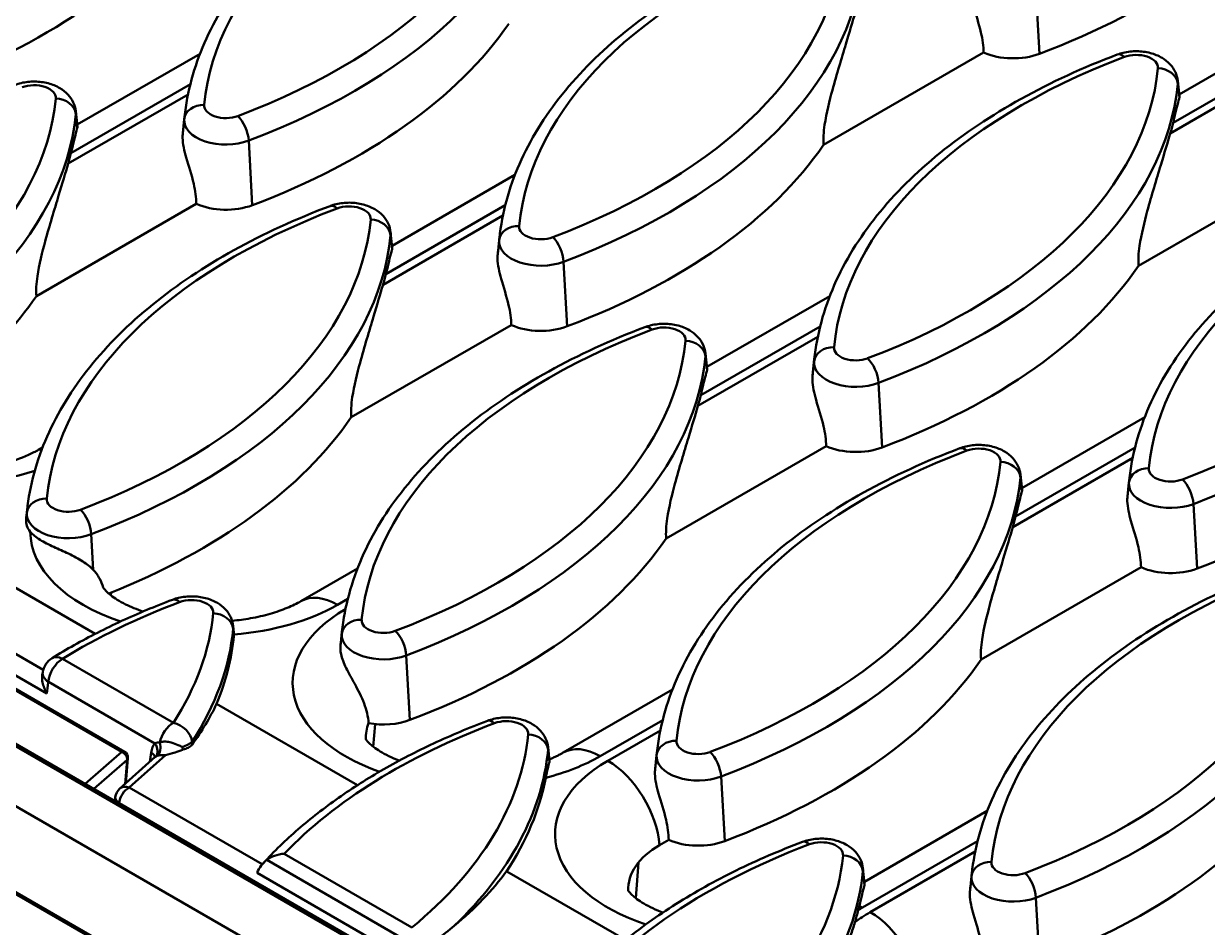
# Model space of a CAD drawing. Header units: millimetres. Extents: x 0 to 2774, y -40 to 1485.
# Drawn here: x 191.62 to 235.92, y 355.37 to 389.21 of the extents above; entities that cross this region are included whole.
import ezdxf

# ---------------------------------------------------------------- set-up
doc = ezdxf.new("R2010")
doc.units = ezdxf.units.MM
doc.header["$LTSCALE"] = 2.5
doc.layers.add('Sichtbar (ISO)', color=7, linetype='Continuous', lineweight=50)
doc.layers.add('Sichtbar schmal (ISO)', color=7, linetype='Continuous', lineweight=50)

msp = doc.modelspace()

# ---------------------------------------------------------------- linework, layer by layer
at = {"layer": 'Sichtbar (ISO)'}
for p, q in [((276.157, 313.26), (99.38, 415.322)), ((97.31, 414.187), (274.087, 312.124)), ((234.868, 386.563), (239.467, 389.219)), ((193.62, 385.429), (198.219, 388.084)), ((221.557, 384.675), (227.543, 388.131)), ((234.814, 387.067), (234.877, 386.481)), ((193.566, 385.933), (193.629, 385.347)), ((197.638, 385.717), (197.586, 385.231)), ((205.405, 380.893), (210.004, 383.548)), ((233.342, 380.139), (239.328, 383.595)), ((192.094, 379.005), (198.08, 382.461)), ((205.351, 381.397), (205.414, 380.811)), ((209.423, 381.181), (209.371, 380.695)), ((217.191, 376.357), (221.789, 379.012)), ((203.879, 374.469), (209.865, 377.925)), ((217.136, 376.861), (217.199, 376.275)), ((221.208, 376.645), (221.156, 376.159)), ((228.976, 371.821), (233.575, 374.476)), ((192.172, 373.253), (192.327, 373.342)), ((215.665, 369.933), (221.651, 373.389)), ((228.922, 372.325), (228.984, 371.739)), ((232.993, 372.109), (232.941, 371.623)), ((191.745, 370.975), (191.718, 370.718)), ((187.619, 370.212), (194.293, 366.358)), ((201.993, 367.583), (204.112, 368.806)), ((227.45, 365.397), (233.436, 368.853)), ((195.395, 361.945), (184.384, 368.303)), ((199.459, 366.655), (199.486, 366.397)), ((203.531, 366.439), (203.486, 366.02)), ((192.315, 364.813), (192.331, 364.923)), ((211.814, 361.913), (215.897, 364.27)), ((198.836, 363.736), (204.109, 360.691)), ((211.244, 362.119), (211.3, 361.596)), ((196.544, 361.749), (195.211, 360.555)), ((195.442, 360.762), (195.519, 361.708)), ((215.316, 361.903), (215.263, 361.416)), ((195.048, 360.248), (195.029, 360.099)), ((223.083, 357.079), (227.682, 359.734)), ((215.417, 358.449), (215.758, 358.646)), ((223.029, 357.583), (223.092, 356.996)), ((209.695, 357.466), (214.146, 354.897)), ((227.101, 357.367), (227.049, 356.88))]:
    msp.add_line(p, q, dxfattribs=at)
for centre, radius, start, end in [((193.073, 364.812), 0.75, 121.6295, 171.5298), ((195.27, 361.729), 0.25, 355.3031, 60), ((195.544, 360.183), 0.5, 131.8371, 172.4491)]:
    msp.add_arc(centre, radius, start, end, dxfattribs=at)
for centre, major_axis, ratio, start_param, end_param in [((215.886, 400.209), (25.106, 0), 0.57735, 5.2921, 5.906759), ((174.639, 399.075), (25.106, 0), 0.57735, 5.2921, 5.906759), ((186.424, 394.539), (25.106, 0), 0.57735, 5.2921, 5.906759), ((228.65, 388.955), (-1.806, 0), 0.57735, 0.911322, 2.150508), ((209.994, 387.508), (24.887, 0), 0.57735, 6.114898, 6.142932), ((198.209, 390.003), (25.106, 0), 0.57735, 5.2921, 5.906759), ((168.746, 386.374), (24.887, 0), 0.57735, 6.114898, 6.142932), ((199.187, 383.285), (-1.806, 0), 0.57735, 0.911322, 2.150508), ((209.994, 385.467), (25.106, 0), 0.57735, 5.2921, 5.906759), ((180.531, 381.838), (24.887, 0), 0.57735, 6.114898, 6.142932), ((168.746, 384.333), (25.106, 0), 0.57735, 5.426536, 5.906759), ((210.972, 378.749), (-1.806, 0), 0.57735, 0.911322, 2.150508), ((192.316, 377.302), (24.887, 0), 0.57735, 6.114898, 6.142932), ((221.779, 380.931), (25.106, 0), 0.57735, 5.2921, 5.906759), ((180.531, 379.797), (25.106, 0), 0.57735, 5.316867, 5.906759), ((222.757, 374.213), (-1.806, 0), 0.57735, 0.911322, 2.150508), ((193.294, 370.584), (-1.587, 0), 0.57735, 6.227073, 6.73289), ((216.558, 369.829), (-24.887, 0), 0.57735, 6.221282, 6.227073), ((204.101, 372.766), (24.887, 0), 0.57735, 6.114898, 6.142932), ((192.316, 375.261), (25.106, 0), 0.57735, 5.2921, 5.906759), ((234.542, 369.677), (-1.806, 0), 0.57735, 0.911322, 2.150508), ((174.639, 367.096), (24.887, 0), 0.57735, 6.047136, 6.227073), ((197.902, 366.342), (1.587, 0), 0.57735, 6.227073, 6.282575), ((204.101, 370.725), (25.106, 0), 0.57735, 5.2921, 5.906759), ((174.754, 367.949), (-24.79, 1.501), 0.532612, 2.80889, 2.93216), ((208.424, 362.486), (-4, 0), 0.57735, 6.053053, 6.318229), ((205.08, 364.007), (-1.806, 0), 0.57735, 1.261491, 2.150508), ((186.424, 362.56), (24.887, 0), 0.57735, 5.92081, 6.172435), ((215.886, 366.189), (25.106, 0), 0.57735, 5.2921, 5.906759), ((218.245, 356.816), (-4, 0), 0.57735, 5.497787, 6.318229), ((216.865, 359.47), (-1.806, 0), 0.57735, 0.911322, 2.150508), ((186.539, 363.243), (-24.808, 1.502), 0.532612, 2.626455, 2.805448), ((198.209, 358.024), (24.887, 0), 0.57735, 6.111006, 6.14317)]:
    msp.add_ellipse(centre, major_axis=major_axis, ratio=ratio, start_param=start_param, end_param=end_param, dxfattribs=at)
for points, knots in [([(208.977, 397.124), (207.696, 396.64), (206.489, 396.086), (204.266, 394.852), (203.25, 394.173), (201.441, 392.709), (200.648, 391.923), (199.319, 390.265), (198.782, 389.392), (197.992, 387.589), (197.739, 386.657), (197.638, 385.717)], [2.9359057, 2.9359057, 2.9359057, 2.9359057, 3.121742, 3.121742, 3.3075784, 3.3075784, 3.4934147, 3.4934147, 3.6792511, 3.6792511, 3.8650875, 3.8650875, 3.8650875, 3.8650875]), ([(220.762, 392.588), (219.481, 392.104), (218.274, 391.55), (216.052, 390.316), (215.035, 389.637), (213.226, 388.172), (212.433, 387.387), (211.104, 385.729), (210.567, 384.856), (209.777, 383.053), (209.524, 382.121), (209.423, 381.181)], [2.9359057, 2.9359057, 2.9359057, 2.9359057, 3.121742, 3.121742, 3.3075784, 3.3075784, 3.4934147, 3.4934147, 3.6792511, 3.6792511, 3.8650875, 3.8650875, 3.8650875, 3.8650875]), ([(227.543, 388.131), (227.54, 388.366), (227.504, 388.621), (227.369, 389.211), (227.255, 389.549), (227.132, 389.987), (227.098, 390.117), (227.048, 390.37), (227.033, 390.493), (227.028, 390.662), (227.03, 390.721), (227.036, 390.779)], [0.0433649, 0.0433649, 0.0433649, 0.0433649, 0.199966, 0.199966, 0.399932, 0.399932, 0.4756007, 0.4756007, 0.5512693, 0.5512693, 0.5929939, 0.5929939, 0.5929939, 0.5929939]), ([(222.745, 389.638), (222.646, 389.302), (222.525, 388.895), (222.229, 387.912), (222.048, 387.322), (221.781, 386.337), (221.659, 385.855), (221.577, 385.296), (221.561, 385.155), (221.547, 384.896), (221.549, 384.777), (221.557, 384.675)], [3.485316, 3.485316, 3.485316, 3.485316, 3.831228, 3.831228, 4.242869, 4.242869, 4.503948, 4.503948, 4.581698, 4.581698, 4.653464, 4.653464, 4.653464, 4.653464]), ([(234.814, 387.067), (234.802, 387.183), (234.769, 387.295), (234.672, 387.506), (234.604, 387.602), (234.436, 387.786), (234.331, 387.866), (234.083, 388.013), (233.935, 388.071), (233.619, 388.154), (233.448, 388.176), (233.109, 388.179), (232.939, 388.161), (232.697, 388.103), (232.621, 388.08), (232.547, 388.052)], [0.847302, 0.847302, 0.847302, 0.847302, 1.046181, 1.046181, 1.270532, 1.270532, 1.556044, 1.556044, 1.929065, 1.929065, 2.339587, 2.339587, 2.746954, 2.746954, 2.935906, 2.935906, 2.935906, 2.935906]), ([(232.547, 388.052), (231.266, 387.568), (230.06, 387.014), (227.837, 385.78), (226.82, 385.101), (225.011, 383.636), (224.219, 382.851), (222.889, 381.193), (222.352, 380.32), (221.562, 378.517), (221.309, 377.585), (221.208, 376.645)], [2.9359057, 2.9359057, 2.9359057, 2.9359057, 3.121742, 3.121742, 3.3075784, 3.3075784, 3.4934147, 3.4934147, 3.6792511, 3.6792511, 3.8650875, 3.8650875, 3.8650875, 3.8650875]), ([(193.566, 385.933), (193.554, 386.049), (193.521, 386.161), (193.424, 386.371), (193.356, 386.468), (193.188, 386.652), (193.084, 386.732), (192.835, 386.879), (192.687, 386.937), (192.371, 387.02), (192.2, 387.042), (191.861, 387.045), (191.692, 387.027), (191.449, 386.969), (191.374, 386.946), (191.299, 386.918)], [0.847302, 0.847302, 0.847302, 0.847302, 1.046181, 1.046181, 1.270532, 1.270532, 1.556044, 1.556044, 1.929065, 1.929065, 2.339587, 2.339587, 2.746954, 2.746954, 2.935906, 2.935906, 2.935906, 2.935906]), ([(234.871, 386.432), (234.868, 386.422), (234.865, 386.412), (234.813, 386.23), (234.75, 385.965), (234.666, 385.618), (234.652, 385.56), (234.637, 385.5)], [0.7095826, 0.7095826, 0.7095826, 0.7095826, 0.7301099, 0.7301099, 1.0546565, 1.0546565, 1.1167, 1.1167, 1.1167, 1.1167]), ([(193.623, 385.298), (193.62, 385.288), (193.617, 385.278), (193.565, 385.096), (193.502, 384.831), (193.418, 384.484), (193.404, 384.426), (193.389, 384.366)], [0.7095826, 0.7095826, 0.7095826, 0.7095826, 0.7301099, 0.7301099, 1.0546565, 1.0546565, 1.1167, 1.1167, 1.1167, 1.1167]), ([(198.08, 382.461), (198.078, 382.696), (198.042, 382.951), (197.906, 383.541), (197.792, 383.879), (197.669, 384.317), (197.635, 384.447), (197.586, 384.7), (197.57, 384.823), (197.566, 384.992), (197.567, 385.051), (197.573, 385.109)], [0.0433649, 0.0433649, 0.0433649, 0.0433649, 0.199966, 0.199966, 0.399932, 0.399932, 0.4756007, 0.4756007, 0.5512693, 0.5512693, 0.5929939, 0.5929939, 0.5929939, 0.5929939]), ([(197.573, 385.109), (197.576, 385.139), (197.579, 385.168), (197.583, 385.209), (197.585, 385.22), (197.586, 385.231)], [0.70958265, 0.70958265, 0.70958265, 0.70958265, 0.73010989, 0.73010989, 0.73801389, 0.73801389, 0.73801389, 0.73801389]), ([(234.53, 385.102), (234.431, 384.766), (234.31, 384.359), (234.015, 383.376), (233.833, 382.786), (233.566, 381.801), (233.444, 381.319), (233.362, 380.76), (233.346, 380.619), (233.333, 380.36), (233.334, 380.241), (233.342, 380.139)], [3.485316, 3.485316, 3.485316, 3.485316, 3.831228, 3.831228, 4.242869, 4.242869, 4.503948, 4.503948, 4.581698, 4.581698, 4.653464, 4.653464, 4.653464, 4.653464]), ([(193.282, 383.968), (193.183, 383.632), (193.062, 383.225), (192.767, 382.242), (192.585, 381.652), (192.318, 380.667), (192.196, 380.185), (192.114, 379.626), (192.099, 379.485), (192.085, 379.226), (192.086, 379.107), (192.094, 379.005)], [3.485316, 3.485316, 3.485316, 3.485316, 3.831228, 3.831228, 4.242869, 4.242869, 4.503948, 4.503948, 4.581698, 4.581698, 4.653464, 4.653464, 4.653464, 4.653464]), ([(244.332, 383.516), (243.051, 383.032), (241.845, 382.478), (239.622, 381.244), (238.605, 380.565), (236.796, 379.1), (236.004, 378.314), (234.674, 376.656), (234.137, 375.784), (233.347, 373.98), (233.094, 373.049), (232.993, 372.109)], [2.9359057, 2.9359057, 2.9359057, 2.9359057, 3.121742, 3.121742, 3.3075784, 3.3075784, 3.4934147, 3.4934147, 3.6792511, 3.6792511, 3.8650875, 3.8650875, 3.8650875, 3.8650875]), ([(203.084, 382.382), (201.803, 381.898), (200.597, 381.344), (198.374, 380.11), (197.357, 379.431), (195.548, 377.966), (194.756, 377.18), (193.426, 375.522), (192.889, 374.65), (192.099, 372.846), (191.846, 371.915), (191.745, 370.975)], [2.9359057, 2.9359057, 2.9359057, 2.9359057, 3.121742, 3.121742, 3.3075784, 3.3075784, 3.4934147, 3.4934147, 3.6792511, 3.6792511, 3.8650875, 3.8650875, 3.8650875, 3.8650875]), ([(205.351, 381.397), (205.339, 381.513), (205.306, 381.625), (205.209, 381.835), (205.141, 381.931), (204.973, 382.116), (204.869, 382.195), (204.62, 382.343), (204.472, 382.401), (204.156, 382.484), (203.986, 382.506), (203.646, 382.509), (203.477, 382.491), (203.235, 382.433), (203.159, 382.41), (203.084, 382.382)], [0.847302, 0.847302, 0.847302, 0.847302, 1.046181, 1.046181, 1.270532, 1.270532, 1.556044, 1.556044, 1.929065, 1.929065, 2.339587, 2.339587, 2.746954, 2.746954, 2.935906, 2.935906, 2.935906, 2.935906]), ([(205.408, 380.762), (205.405, 380.752), (205.402, 380.741), (205.35, 380.56), (205.287, 380.295), (205.203, 379.948), (205.189, 379.89), (205.174, 379.83)], [0.7095826, 0.7095826, 0.7095826, 0.7095826, 0.7301099, 0.7301099, 1.0546565, 1.0546565, 1.1167, 1.1167, 1.1167, 1.1167]), ([(209.865, 377.925), (209.863, 378.16), (209.827, 378.415), (209.691, 379.005), (209.578, 379.343), (209.454, 379.781), (209.42, 379.911), (209.371, 380.164), (209.355, 380.287), (209.351, 380.455), (209.352, 380.515), (209.358, 380.573)], [0.0433649, 0.0433649, 0.0433649, 0.0433649, 0.199966, 0.199966, 0.399932, 0.399932, 0.4756007, 0.4756007, 0.5512693, 0.5512693, 0.5929939, 0.5929939, 0.5929939, 0.5929939]), ([(209.358, 380.573), (209.361, 380.602), (209.364, 380.632), (209.369, 380.672), (209.37, 380.684), (209.371, 380.695)], [0.70958265, 0.70958265, 0.70958265, 0.70958265, 0.73010989, 0.73010989, 0.73801389, 0.73801389, 0.73801389, 0.73801389]), ([(205.067, 379.432), (204.968, 379.095), (204.847, 378.688), (204.552, 377.706), (204.371, 377.116), (204.103, 376.131), (203.982, 375.649), (203.9, 375.09), (203.884, 374.949), (203.87, 374.69), (203.871, 374.571), (203.879, 374.469)], [3.485316, 3.485316, 3.485316, 3.485316, 3.831228, 3.831228, 4.242869, 4.242869, 4.503948, 4.503948, 4.581698, 4.581698, 4.653464, 4.653464, 4.653464, 4.653464]), ([(217.136, 376.861), (217.124, 376.977), (217.091, 377.089), (216.994, 377.299), (216.926, 377.395), (216.758, 377.58), (216.654, 377.659), (216.405, 377.807), (216.258, 377.865), (215.941, 377.948), (215.771, 377.969), (215.431, 377.973), (215.262, 377.955), (215.02, 377.897), (214.944, 377.874), (214.869, 377.846)], [0.847302, 0.847302, 0.847302, 0.847302, 1.046181, 1.046181, 1.270532, 1.270532, 1.556044, 1.556044, 1.929065, 1.929065, 2.339587, 2.339587, 2.746954, 2.746954, 2.935906, 2.935906, 2.935906, 2.935906]), ([(214.869, 377.846), (213.588, 377.362), (212.382, 376.807), (210.159, 375.574), (209.142, 374.895), (207.333, 373.43), (206.541, 372.644), (205.211, 370.986), (204.674, 370.114), (203.884, 368.31), (203.631, 367.379), (203.531, 366.439)], [2.9359057, 2.9359057, 2.9359057, 2.9359057, 3.121742, 3.121742, 3.3075784, 3.3075784, 3.4934147, 3.4934147, 3.6792511, 3.6792511, 3.8650875, 3.8650875, 3.8650875, 3.8650875]), ([(217.193, 376.226), (217.19, 376.216), (217.187, 376.205), (217.135, 376.024), (217.073, 375.759), (216.988, 375.412), (216.974, 375.354), (216.959, 375.294)], [0.7095826, 0.7095826, 0.7095826, 0.7095826, 0.7301099, 0.7301099, 1.0546565, 1.0546565, 1.1167, 1.1167, 1.1167, 1.1167]), ([(221.143, 376.037), (221.146, 376.066), (221.149, 376.096), (221.154, 376.136), (221.155, 376.148), (221.156, 376.159)], [0.70958265, 0.70958265, 0.70958265, 0.70958265, 0.73010989, 0.73010989, 0.73801389, 0.73801389, 0.73801389, 0.73801389]), ([(221.651, 373.389), (221.648, 373.624), (221.612, 373.879), (221.476, 374.469), (221.363, 374.807), (221.239, 375.245), (221.205, 375.375), (221.156, 375.628), (221.14, 375.751), (221.136, 375.919), (221.138, 375.979), (221.143, 376.037)], [0.0433649, 0.0433649, 0.0433649, 0.0433649, 0.199966, 0.199966, 0.399932, 0.399932, 0.4756007, 0.4756007, 0.5512693, 0.5512693, 0.5929939, 0.5929939, 0.5929939, 0.5929939]), ([(216.852, 374.896), (216.753, 374.559), (216.632, 374.152), (216.337, 373.17), (216.156, 372.58), (215.888, 371.595), (215.767, 371.113), (215.685, 370.554), (215.669, 370.413), (215.655, 370.154), (215.656, 370.035), (215.665, 369.933)], [3.485316, 3.485316, 3.485316, 3.485316, 3.831228, 3.831228, 4.242869, 4.242869, 4.503948, 4.503948, 4.581698, 4.581698, 4.653464, 4.653464, 4.653464, 4.653464]), ([(184.768, 373.774), (184.768, 373.774), (184.81, 373.692), (185.052, 373.474), (185.205, 373.36), (185.616, 373.125), (185.875, 373.005), (186.493, 372.786), (186.856, 372.689), (187.653, 372.544), (188.09, 372.498), (188.983, 372.473), (189.439, 372.495), (190.305, 372.604), (190.715, 372.69), (191.433, 372.903), (191.744, 373.029), (192.059, 373.19), (192.117, 373.221), (192.172, 373.253)], [4.199063, 4.199063, 4.199063, 4.199063, 4.496327, 4.496327, 4.717841, 4.717841, 4.946765, 4.946765, 5.19141, 5.19141, 5.44899, 5.44899, 5.712383, 5.712383, 5.972998, 5.972998, 6.222333, 6.222333, 6.283185, 6.283185, 6.283185, 6.283185]), ([(226.654, 373.31), (225.373, 372.826), (224.167, 372.271), (221.944, 371.038), (220.927, 370.359), (219.118, 368.894), (218.326, 368.108), (216.997, 366.45), (216.46, 365.578), (215.669, 363.774), (215.417, 362.843), (215.316, 361.903)], [2.9359057, 2.9359057, 2.9359057, 2.9359057, 3.121742, 3.121742, 3.3075784, 3.3075784, 3.4934147, 3.4934147, 3.6792511, 3.6792511, 3.8650875, 3.8650875, 3.8650875, 3.8650875]), ([(228.922, 372.325), (228.909, 372.441), (228.876, 372.552), (228.779, 372.763), (228.711, 372.859), (228.543, 373.043), (228.439, 373.123), (228.19, 373.271), (228.043, 373.329), (227.726, 373.412), (227.556, 373.433), (227.216, 373.437), (227.047, 373.419), (226.805, 373.361), (226.729, 373.338), (226.654, 373.31)], [0.847302, 0.847302, 0.847302, 0.847302, 1.046181, 1.046181, 1.270532, 1.270532, 1.556044, 1.556044, 1.929065, 1.929065, 2.339587, 2.339587, 2.746954, 2.746954, 2.935906, 2.935906, 2.935906, 2.935906]), ([(228.978, 371.69), (228.975, 371.68), (228.972, 371.669), (228.921, 371.487), (228.858, 371.222), (228.773, 370.876), (228.759, 370.818), (228.744, 370.757)], [0.7095826, 0.7095826, 0.7095826, 0.7095826, 0.7301099, 0.7301099, 1.0546565, 1.0546565, 1.1167, 1.1167, 1.1167, 1.1167]), ([(233.436, 368.853), (233.433, 369.088), (233.397, 369.343), (233.262, 369.933), (233.148, 370.271), (233.024, 370.708), (232.991, 370.839), (232.941, 371.092), (232.926, 371.215), (232.921, 371.383), (232.923, 371.443), (232.928, 371.501)], [0.0433649, 0.0433649, 0.0433649, 0.0433649, 0.199966, 0.199966, 0.399932, 0.399932, 0.4756007, 0.4756007, 0.5512693, 0.5512693, 0.5929939, 0.5929939, 0.5929939, 0.5929939]), ([(232.928, 371.501), (232.931, 371.53), (232.934, 371.56), (232.939, 371.6), (232.94, 371.611), (232.941, 371.623)], [0.70958265, 0.70958265, 0.70958265, 0.70958265, 0.73010989, 0.73010989, 0.73801389, 0.73801389, 0.73801389, 0.73801389]), ([(228.637, 370.359), (228.538, 370.023), (228.417, 369.616), (228.122, 368.634), (227.941, 368.044), (227.673, 367.058), (227.552, 366.576), (227.47, 366.018), (227.454, 365.877), (227.44, 365.618), (227.441, 365.499), (227.45, 365.397)], [3.485316, 3.485316, 3.485316, 3.485316, 3.831228, 3.831228, 4.242869, 4.242869, 4.503948, 4.503948, 4.581698, 4.581698, 4.653464, 4.653464, 4.653464, 4.653464]), ([(194.223, 368.757), (194.113, 368.871), (193.982, 368.975), (193.67, 369.176), (193.489, 369.27), (193.112, 369.449), (192.926, 369.53), (192.558, 369.702), (192.384, 369.789), (192.08, 369.978), (191.955, 370.078), (191.865, 370.185)], [-0.6332919, -0.6332919, -0.6332919, -0.6332919, -0.5050891, -0.5050891, -0.3704754, -0.3704754, -0.2477126, -0.2477126, -0.1244713, -0.1244713, 0, 0, 0, 0]), ([(194.593, 368.095), (194.561, 368.214), (194.516, 368.325), (194.396, 368.551), (194.316, 368.661), (194.223, 368.757)], [-0.4833073, -0.4833073, -0.4833073, -0.4833073, -0.3904475, -0.3904475, -0.2810447, -0.2810447, -0.2810447, -0.2810447]), ([(238.439, 368.774), (237.158, 368.29), (235.952, 367.735), (233.729, 366.502), (232.713, 365.823), (230.903, 364.358), (230.111, 363.572), (228.782, 361.914), (228.245, 361.042), (227.454, 359.238), (227.202, 358.307), (227.101, 357.367)], [2.9359057, 2.9359057, 2.9359057, 2.9359057, 3.121742, 3.121742, 3.3075784, 3.3075784, 3.4934147, 3.4934147, 3.6792511, 3.6792511, 3.8650875, 3.8650875, 3.8650875, 3.8650875]), ([(194.589, 368.103), (194.589, 368.103), (194.595, 368.09), (194.651, 368.013), (194.736, 367.917), (195.018, 367.698), (195.204, 367.579), (195.625, 367.37), (195.845, 367.279), (196.088, 367.197)], [4.1990628, 4.1990628, 4.1990628, 4.1990628, 4.3250479, 4.3250479, 4.566852, 4.566852, 4.7885364, 4.7885364, 4.9701983, 4.9701983, 4.9701983, 4.9701983]), ([(199.459, 366.655), (199.446, 366.771), (199.414, 366.882), (199.316, 367.093), (199.249, 367.189), (199.081, 367.373), (198.976, 367.453), (198.727, 367.601), (198.58, 367.659), (198.263, 367.742), (198.093, 367.763), (197.753, 367.766), (197.584, 367.749), (197.342, 367.691), (197.266, 367.668), (197.191, 367.64)], [0.847302, 0.847302, 0.847302, 0.847302, 1.046181, 1.046181, 1.270532, 1.270532, 1.556044, 1.556044, 1.929065, 1.929065, 2.339587, 2.339587, 2.746954, 2.746954, 2.935906, 2.935906, 2.935906, 2.935906]), ([(197.191, 367.64), (196.863, 367.516), (196.54, 367.387), (195.904, 367.121), (195.591, 366.983), (194.977, 366.7), (194.676, 366.553), (194.084, 366.252), (193.795, 366.098), (193.228, 365.78), (192.95, 365.617), (192.68, 365.451)], [2.9359057, 2.9359057, 2.9359057, 2.9359057, 2.9835044, 2.9835044, 3.0311031, 3.0311031, 3.0787018, 3.0787018, 3.1263006, 3.1263006, 3.1738993, 3.1738993, 3.1738993, 3.1738993]), ([(199.419, 366.849), (199.652, 366.871), (199.882, 366.902), (200.362, 366.987), (200.61, 367.045), (201.073, 367.177), (201.288, 367.253), (201.675, 367.413), (201.847, 367.499), (201.993, 367.583)], [5.657149, 5.657149, 5.657149, 5.657149, 5.7961465, 5.7961465, 5.9584928, 5.9584928, 6.120839, 6.120839, 6.2831853, 6.2831853, 6.2831853, 6.2831853]), ([(204.53, 363.013), (204.511, 363.26), (204.451, 363.508), (204.263, 364.01), (204.139, 364.249), (203.895, 364.694), (203.781, 364.89), (203.599, 365.261), (203.53, 365.433), (203.472, 365.71), (203.465, 365.816), (203.475, 365.916)], [-0.8028568, -0.8028568, -0.8028568, -0.8028568, -0.6584977, -0.6584977, -0.5104137, -0.5104137, -0.376274, -0.376274, -0.2487387, -0.2487387, -0.1636319, -0.1636319, -0.1636319, -0.1636319]), ([(192.315, 364.813), (192.313, 364.803), (192.312, 364.793), (192.304, 364.706), (192.31, 364.621), (192.34, 364.468), (192.36, 364.401), (192.411, 364.266), (192.443, 364.199), (192.48, 364.133), (192.48, 364.132), (192.481, 364.131)], [-0.1520548, -0.1520548, -0.1520548, -0.1520548, -0.1446303, -0.1446303, -0.0885163, -0.0885163, -0.0448317, -0.0448317, 0, 0, 0.0006727, 0.0006727, 0.0006727, 0.0006727]), ([(208.977, 363.104), (208.282, 362.841), (207.609, 362.558), (206.313, 361.952), (205.691, 361.63), (204.502, 360.95), (203.937, 360.591), (202.867, 359.841), (202.364, 359.449), (201.424, 358.635), (200.988, 358.213), (200.588, 357.777)], [2.9359057, 2.9359057, 2.9359057, 2.9359057, 3.0367217, 3.0367217, 3.1375378, 3.1375378, 3.2383538, 3.2383538, 3.3391699, 3.3391699, 3.4399859, 3.4399859, 3.4399859, 3.4399859]), ([(211.244, 362.119), (211.231, 362.235), (211.199, 362.346), (211.101, 362.557), (211.034, 362.653), (210.866, 362.837), (210.761, 362.917), (210.513, 363.065), (210.365, 363.122), (210.048, 363.206), (209.878, 363.227), (209.538, 363.23), (209.369, 363.212), (209.127, 363.155), (209.051, 363.132), (208.977, 363.104)], [0.847302, 0.847302, 0.847302, 0.847302, 1.046181, 1.046181, 1.270532, 1.270532, 1.556044, 1.556044, 1.929065, 1.929065, 2.339587, 2.339587, 2.746954, 2.746954, 2.935906, 2.935906, 2.935906, 2.935906]), ([(204.41, 362.433), (204.41, 362.433), (204.41, 362.433), (204.417, 362.42), (204.453, 362.359), (204.635, 362.182), (204.773, 362.071), (205.153, 361.839), (205.394, 361.719), (205.676, 361.611)], [4.1990628, 4.1990628, 4.1990628, 4.1990628, 4.226799, 4.226799, 4.4620125, 4.4620125, 4.6847309, 4.6847309, 4.9102173, 4.9102173, 4.9102173, 4.9102173]), ([(197.585, 362.026), (197.576, 362.023), (197.568, 362.02), (197.477, 361.987), (197.375, 361.952), (197.159, 361.88), (197.04, 361.844), (196.925, 361.816), (196.923, 361.815), (196.922, 361.815)], [0.0276111, 0.0276111, 0.0276111, 0.0276111, 0.0340965, 0.0340965, 0.0983497, 0.0983497, 0.1925883, 0.1925883, 0.1935931, 0.1935931, 0.1935931, 0.1935931]), ([(197.548, 362.129), (197.548, 362.129), (197.548, 362.128), (197.561, 362.093), (197.573, 362.059), (197.585, 362.026)], [-0.00057005, -0.00057005, -0.00057005, -0.00057005, 0, 0, 0.02527959, 0.02527959, 0.02527959, 0.02527959]), ([(197.585, 362.026), (197.654, 362.043), (197.716, 362.066), (197.837, 362.129), (197.889, 362.171), (197.923, 362.218)], [-0.1055366, -0.1055366, -0.1055366, -0.1055366, -0.0583954, -0.0583954, 0, 0, 0, 0]), ([(196.549, 361.753), (196.548, 361.753), (196.548, 361.753), (196.547, 361.752), (196.547, 361.752), (196.547, 361.751), (196.546, 361.751), (196.546, 361.75), (196.545, 361.75), (196.545, 361.75), (196.545, 361.749), (196.544, 361.749)], [0.32553392, 0.32553392, 0.32553392, 0.32553392, 0.32819162, 0.32819162, 0.33084932, 0.33084932, 0.33350702, 0.33350702, 0.33616472, 0.33616472, 0.33882242, 0.33882242, 0.33882242, 0.33882242]), ([(196.549, 361.753), (196.551, 361.756), (196.552, 361.757), (196.552, 361.757), (196.552, 361.757), (196.552, 361.757)], [-0.5233686, -0.5233686, -0.5233686, -0.5233686, -0.4228944, -0.4228944, -0.4156216, -0.4156216, -0.4156216, -0.4156216]), ([(211.293, 361.659), (211.311, 361.666), (211.328, 361.674), (211.39, 361.7), (211.432, 361.719), (211.516, 361.757), (211.556, 361.776), (211.634, 361.815), (211.672, 361.835), (211.745, 361.874), (211.78, 361.893), (211.814, 361.913)], [6.1182184, 6.1182184, 6.1182184, 6.1182184, 6.1329599, 6.1329599, 6.1705163, 6.1705163, 6.2080726, 6.2080726, 6.245629, 6.245629, 6.2831853, 6.2831853, 6.2831853, 6.2831853]), ([(215.758, 358.646), (215.755, 358.881), (215.719, 359.137), (215.584, 359.726), (215.47, 360.065), (215.347, 360.502), (215.313, 360.633), (215.263, 360.886), (215.248, 361.009), (215.243, 361.177), (215.245, 361.236), (215.251, 361.294)], [0.0433649, 0.0433649, 0.0433649, 0.0433649, 0.199966, 0.199966, 0.399932, 0.399932, 0.4756007, 0.4756007, 0.5512693, 0.5512693, 0.5929939, 0.5929939, 0.5929939, 0.5929939]), ([(215.251, 361.294), (215.254, 361.324), (215.257, 361.354), (215.261, 361.394), (215.262, 361.405), (215.263, 361.416)], [0.70958265, 0.70958265, 0.70958265, 0.70958265, 0.73010989, 0.73010989, 0.73801389, 0.73801389, 0.73801389, 0.73801389]), ([(220.762, 358.568), (219.898, 358.241), (219.068, 357.883), (217.488, 357.107), (216.739, 356.689), (215.332, 355.8), (214.674, 355.329), (213.461, 354.338), (212.906, 353.818), (211.907, 352.736), (211.464, 352.174), (211.081, 351.595)], [2.9359057, 2.9359057, 2.9359057, 2.9359057, 3.0612327, 3.0612327, 3.1865597, 3.1865597, 3.3118867, 3.3118867, 3.4372137, 3.4372137, 3.5625408, 3.5625408, 3.5625408, 3.5625408]), ([(223.029, 357.583), (223.017, 357.699), (222.984, 357.81), (222.886, 358.021), (222.819, 358.117), (222.651, 358.301), (222.546, 358.381), (222.298, 358.529), (222.15, 358.586), (221.833, 358.67), (221.663, 358.691), (221.324, 358.694), (221.154, 358.676), (220.912, 358.619), (220.836, 358.596), (220.762, 358.568)], [0.847302, 0.847302, 0.847302, 0.847302, 1.046181, 1.046181, 1.270532, 1.270532, 1.556044, 1.556044, 1.929065, 1.929065, 2.339587, 2.339587, 2.746954, 2.746954, 2.935906, 2.935906, 2.935906, 2.935906]), ([(200.716, 357.894), (200.802, 357.958), (200.901, 358.009), (201.121, 358.091), (201.245, 358.117), (201.369, 358.127), (201.37, 358.127), (201.371, 358.128)], [-0.1417215, -0.1417215, -0.1417215, -0.1417215, -0.0746387, -0.0746387, 0, 0, 0.0006036, 0.0006036, 0.0006036, 0.0006036]), ([(200.351, 357.407), (200.394, 357.505), (200.45, 357.601), (200.565, 357.756), (200.64, 357.837), (200.716, 357.894)], [0.0284102, 0.0284102, 0.0284102, 0.0284102, 0.087676, 0.087676, 0.1444904, 0.1444904, 0.1444904, 0.1444904]), ([(214.23, 356.763), (214.23, 356.763), (214.231, 356.763), (214.236, 356.753), (214.268, 356.698), (214.437, 356.528), (214.571, 356.418), (214.942, 356.186), (215.18, 356.065), (215.486, 355.945), (215.514, 355.934), (215.542, 355.924)], [4.1990628, 4.1990628, 4.1990628, 4.1990628, 4.2209786, 4.2209786, 4.4503718, 4.4503718, 4.6737424, 4.6737424, 4.89996, 4.89996, 4.9222614, 4.9222614, 4.9222614, 4.9222614]), ([(223.086, 356.947), (223.083, 356.937), (223.08, 356.927), (223.028, 356.745), (222.965, 356.48), (222.893, 356.184), (222.891, 356.178), (222.89, 356.172)], [0.7095826, 0.7095826, 0.7095826, 0.7095826, 0.7301099, 0.7301099, 1.0546565, 1.0546565, 1.0612659, 1.0612659, 1.0612659, 1.0612659]), ([(227.543, 354.11), (227.54, 354.345), (227.504, 354.601), (227.369, 355.19), (227.255, 355.529), (227.132, 355.966), (227.098, 356.096), (227.048, 356.35), (227.033, 356.473), (227.028, 356.641), (227.03, 356.7), (227.036, 356.758)], [0.0433649, 0.0433649, 0.0433649, 0.0433649, 0.199966, 0.199966, 0.399932, 0.399932, 0.4756007, 0.4756007, 0.5512693, 0.5512693, 0.5929939, 0.5929939, 0.5929939, 0.5929939]), ([(227.036, 356.758), (227.039, 356.788), (227.042, 356.817), (227.046, 356.858), (227.047, 356.869), (227.049, 356.88)], [0.70958265, 0.70958265, 0.70958265, 0.70958265, 0.73010989, 0.73010989, 0.73801389, 0.73801389, 0.73801389, 0.73801389]), ([(222.728, 355.562), (222.679, 355.4), (222.626, 355.229), (222.516, 354.903), (222.459, 354.744), (222.32, 354.391), (222.238, 354.204), (222.05, 353.828), (221.951, 353.653), (221.694, 353.238), (221.536, 353.009), (221.368, 352.763)], [-0.991078, -0.991078, -0.991078, -0.991078, -0.8220237, -0.8220237, -0.6684605, -0.6684605, -0.4742175, -0.4742175, -0.2754667, -0.2754667, 0, 0, 0, 0])]:
    msp.add_open_spline(points, degree=3, knots=knots, dxfattribs=at)
for points in [[(234.877, 386.481), (234.878, 386.468), (234.877, 386.451), (234.871, 386.432)], [(193.629, 385.347), (193.631, 385.334), (193.629, 385.317), (193.623, 385.298)], [(205.414, 380.811), (205.416, 380.797), (205.414, 380.781), (205.408, 380.762)], [(217.199, 376.275), (217.201, 376.261), (217.199, 376.245), (217.193, 376.226)], [(228.984, 371.739), (228.986, 371.725), (228.984, 371.709), (228.978, 371.69)], [(199.486, 366.397), (199.488, 366.379), (199.489, 366.36), (199.489, 366.341)], [(203.475, 365.916), (203.478, 365.951), (203.482, 365.985), (203.486, 366.02)], [(211.294, 361.551), (211.255, 361.432), (211.21, 361.238), (211.159, 360.972)], [(211.3, 361.596), (211.301, 361.584), (211.299, 361.568), (211.294, 361.551)], [(223.092, 356.996), (223.093, 356.983), (223.092, 356.967), (223.086, 356.947)], [(222.89, 356.172), (222.878, 356.122), (222.865, 356.071), (222.853, 356.019)], [(206.319, 354.399), (206.839, 354.729), (207.316, 355.078), (207.734, 355.426)]]:
    msp.add_open_spline(points, degree=3, dxfattribs=at)
at = {"layer": 'Sichtbar schmal (ISO)'}
for p, q in [((99.255, 415.309), (276.032, 313.247)), ((96.603, 411.296), (273.38, 309.234)), ((273.389, 309.303), (96.612, 411.365)), ((229.504, 390.5), (229.639, 388.083)), ((234.637, 385.5), (239.105, 388.079)), ((239.017, 387.692), (234.53, 385.102)), ((193.389, 384.366), (197.857, 386.945)), ((234.815, 386.961), (234.871, 386.432)), ((197.769, 386.558), (193.282, 383.968)), ((193.567, 385.827), (193.623, 385.298)), ((197.63, 385.634), (197.573, 385.109)), ((200.041, 384.83), (200.176, 382.412)), ((205.174, 379.83), (209.642, 382.409)), ((209.554, 382.022), (205.067, 379.432)), ((205.352, 381.291), (205.408, 380.762)), ((209.415, 381.098), (209.358, 380.573)), ((211.827, 380.294), (211.961, 377.876)), ((216.959, 375.294), (221.427, 377.873)), ((221.339, 377.486), (216.852, 374.896)), ((217.137, 376.755), (217.193, 376.226)), ((221.2, 376.562), (221.143, 376.037)), ((223.612, 375.758), (223.747, 373.34)), ((228.744, 370.757), (233.212, 373.337)), ((233.124, 372.95), (228.637, 370.359)), ((228.922, 372.219), (228.978, 371.69)), ((232.985, 372.026), (232.928, 371.501)), ((191.737, 370.892), (191.709, 370.635)), ((235.397, 371.222), (235.532, 368.804)), ((194.149, 370.088), (194.223, 368.757)), ((184.274, 368.299), (195.286, 361.941)), ((192.351, 365.015), (186.67, 368.294)), ((185.843, 367.963), (192.481, 364.131)), ((194.883, 367.802), (194.891, 367.907)), ((203.368, 367.447), (203.749, 367.667)), ((203.662, 367.28), (203.659, 367.279)), ((199.459, 366.549), (199.487, 366.29)), ((203.522, 366.356), (203.475, 365.916)), ((205.934, 365.552), (206.069, 363.134)), ((197.22, 363.03), (193.073, 365.425)), ((196.532, 362.259), (192.545, 364.56)), ((204.704, 362.132), (204.768, 362.979)), ((213.189, 361.777), (215.535, 363.131)), ((215.447, 362.744), (213.48, 361.609)), ((195.286, 361.941), (193.918, 360.74)), ((196.39, 361.923), (196.343, 361.569)), ((211.244, 362.012), (211.294, 361.551)), ((194.246, 360.551), (195.486, 361.639)), ((195.486, 361.639), (195.412, 360.735)), ((195.571, 360.605), (196.922, 361.815)), ((215.307, 361.82), (215.251, 361.294)), ((200.548, 357.731), (195.571, 360.605)), ((217.719, 361.016), (217.854, 358.598)), ((195.191, 360.005), (195.192, 360.015)), ((195.192, 360.015), (249.493, 328.664)), ((223.01, 356.107), (227.32, 358.595)), ((201.371, 358.128), (206.149, 355.369)), ((227.232, 358.208), (223.301, 355.938)), ((200.716, 357.894), (206.214, 354.719)), ((214.525, 356.462), (214.626, 357.799)), ((200.351, 357.407), (206.106, 354.085)), ((223.03, 357.476), (223.086, 356.947)), ((227.092, 357.284), (227.036, 356.758)), ((229.504, 356.48), (229.639, 354.062))]:
    msp.add_line(p, q, dxfattribs=at)
for centre, major_axis, ratio, start_param, end_param in [((222.45, 385.388), (-24.113, 0), 0.57735, 5.2921, 6.227073), ((186.424, 397.397), (24.113, 0), 0.57735, 5.2921, 6.227073), ((186.424, 396.838), (24.86, 0), 0.57735, 5.2921, 6.227073), ((234.235, 380.852), (-24.113, 0), 0.57735, 5.2921, 6.227073), ((198.209, 392.861), (24.113, 0), 0.57735, 5.2921, 6.227073), ((198.209, 392.302), (24.86, 0), 0.57735, 5.2921, 6.227073), ((232.812, 387.351), (-0.265, 0.702), 0.447262, 5.581488, 6.283185), ((233.257, 387.57), (0.813, 0), 0.57735, 6.227073, 8.433693), ((246.021, 376.316), (-24.113, 0), 0.57735, 5.2921, 6.227073), ((209.994, 388.325), (24.113, 0), 0.57735, 5.2921, 6.227073), ((234.069, 386.932), (0.746, -0.073), 0.815212, 0.166414, 1.649944), ((192.009, 386.436), (0.813, 0), 0.57735, 6.227073, 8.433693), ((209.994, 387.766), (24.86, 0), 0.57735, 5.2921, 6.227073), ((233.257, 387.011), (1.56, 0), 0.57735, 6.227073, 6.345089), ((168.746, 387.191), (24.113, 0), 0.57735, 5.2921, 6.227073), ((192.821, 385.798), (0.746, -0.073), 0.815212, 0.166414, 1.649944), ((192.009, 385.877), (1.56, 0), 0.57735, 6.227073, 6.345089), ((198.375, 385.557), (-0.746, 0.073), 0.815212, 4.791537, 6.275066), ((199.187, 386.143), (-0.813, 0), 0.57735, 6.227073, 8.433693), ((168.746, 386.632), (24.86, 0), 0.57735, 5.2921, 6.227073), ((199.187, 385.584), (-1.56, 0), 0.57735, 6.227073, 8.433693), ((222.45, 384.829), (-24.86, 0), 0.57735, 6.221282, 6.227073), ((199.632, 385.138), (-0.265, 0.702), 0.447262, 4.097958, 5.581488), ((257.806, 371.78), (-24.113, 0), 0.57735, 5.2921, 6.227073), ((221.779, 383.789), (24.113, 0), 0.57735, 5.2921, 6.227073), ((203.349, 381.681), (-0.265, 0.702), 0.447262, 5.581488, 6.283185), ((203.794, 381.9), (0.813, 0), 0.57735, 6.227073, 8.433693), ((221.779, 383.23), (24.86, 0), 0.57735, 5.2921, 6.227073), ((216.558, 370.646), (-24.113, 0), 0.57735, 5.2921, 6.227073), ((180.531, 382.655), (24.113, 0), 0.57735, 5.2921, 6.227073), ((204.606, 381.262), (0.746, -0.073), 0.815212, 0.166414, 1.649944), ((210.161, 381.021), (-0.746, 0.073), 0.815212, 4.791537, 6.275066), ((210.972, 381.607), (-0.813, 0), 0.57735, 6.227073, 8.433693), ((180.531, 382.096), (24.86, 0), 0.57735, 5.2921, 6.227073), ((203.794, 381.341), (1.56, 0), 0.57735, 6.227073, 6.345089), ((210.972, 381.048), (-1.56, 0), 0.57735, 6.227073, 8.433693), ((234.235, 380.293), (-24.86, 0), 0.57735, 6.221282, 6.227073), ((211.417, 380.602), (0.265, -0.702), 0.447262, 0.956366, 2.439895), ((215.134, 377.144), (-0.265, 0.702), 0.447262, 5.581488, 6.283185), ((228.343, 366.11), (-24.113, 0), 0.57735, 5.2921, 6.227073), ((215.58, 377.364), (0.813, 0), 0.57735, 6.227073, 8.433693), ((192.316, 378.119), (24.113, 0), 0.57735, 5.2921, 6.227073), ((216.391, 376.726), (0.746, -0.073), 0.815212, 0.166414, 1.649944), ((221.946, 376.484), (-0.746, 0.073), 0.815212, 4.791537, 6.275066), ((222.757, 377.07), (-0.813, 0), 0.57735, 6.227073, 8.433693), ((192.316, 377.56), (24.86, 0), 0.57735, 5.2921, 6.227073), ((215.58, 376.805), (1.56, 0), 0.57735, 6.227073, 6.345089), ((222.757, 376.511), (-1.56, 0), 0.57735, 6.227073, 8.433693), ((246.021, 375.757), (-24.86, 0), 0.57735, 6.221282, 6.227073), ((223.202, 376.066), (0.265, -0.702), 0.447262, 0.956366, 2.439895), ((193.547, 370.872), (-1.375, 2.382), 0.57735, 6.181797, 6.283185), ((240.128, 361.574), (-24.113, 0), 0.57735, 5.2921, 6.227073), ((226.919, 372.608), (-0.265, 0.702), 0.447262, 5.581488, 6.283185), ((227.365, 372.828), (0.813, 0), 0.57735, 6.227073, 8.433693), ((204.101, 373.583), (24.113, 0), 0.57735, 5.2921, 6.227073), ((228.176, 372.19), (0.746, -0.073), 0.815212, 0.166414, 1.649944), ((233.731, 371.948), (-0.746, 0.073), 0.815212, 4.791537, 6.275066), ((234.542, 372.534), (-0.813, 0), 0.57735, 6.227073, 8.433693), ((188.782, 375.868), (6.739, 0), 0.57735, 4.436982, 5.215667), ((204.101, 373.024), (24.86, 0), 0.57735, 5.2921, 6.227073), ((227.365, 372.269), (1.56, 0), 0.57735, 6.227073, 6.345089), ((234.987, 371.529), (0.265, -0.702), 0.447262, 0.956366, 2.439895), ((234.542, 371.975), (-1.56, 0), 0.57735, 6.227073, 8.433693), ((257.806, 371.221), (-24.86, 0), 0.57735, 6.221282, 6.227073), ((192.483, 370.814), (-0.746, 0.073), 0.815212, 4.791537, 6.275066), ((193.294, 371.4), (-0.813, 0), 0.57735, 6.227073, 8.433693), ((193.294, 370.841), (-1.56, 0), 0.57735, 6.227073, 8.433693), ((216.558, 370.087), (-24.86, 0), 0.57735, 6.221282, 6.227073), ((193.74, 370.395), (-0.265, 0.702), 0.447262, 4.097958, 5.581488), ((198.603, 370.198), (-6.739, 0), 0.57735, 0.003168, 1.049406), ((251.913, 357.038), (-24.113, 0), 0.57735, 5.2921, 6.227073), ((215.886, 369.047), (24.113, 0), 0.57735, 5.2921, 6.227073), ((203.368, 365.201), (-1.375, 2.382), 0.57735, 5.497787, 6.283185), ((215.886, 368.488), (24.86, 0), 0.57735, 5.2921, 6.227073), ((210.665, 355.904), (24.113, 0), 0.57735, 2.150508, 2.388501), ((197.457, 366.938), (-0.265, 0.702), 0.447262, 5.581488, 6.283185), ((197.902, 367.158), (0.813, 0), 0.57735, 6.227073, 8.433693), ((198.603, 370.198), (6.739, 0), 0.57735, 4.844253, 5.497787), ((208.424, 364.528), (-6.739, 0), 0.57735, 5.497787, 7.310235), ((203.659, 365.033), (-1.375, 2.382), 0.57735, 5.496863, 5.497787), ((174.639, 367.913), (24.113, 0), 0.57735, 5.924874, 6.227073), ((198.713, 366.519), (0.746, -0.073), 0.815212, 0.166414, 1.649944), ((204.268, 366.278), (-0.746, 0.073), 0.815212, 4.791537, 6.275066), ((205.08, 366.864), (-0.813, 0), 0.57735, 6.227073, 8.433693), ((174.639, 367.354), (24.86, 0), 0.57735, 5.924874, 6.227073), ((197.902, 366.599), (1.56, 0), 0.57735, 6.227073, 6.345089), ((205.08, 366.305), (-1.56, 0), 0.57735, 6.227073, 8.433693), ((228.343, 365.551), (-24.86, 0), 0.57735, 6.221282, 6.227073), ((205.525, 365.859), (-0.265, 0.702), 0.447262, 4.097958, 5.581488), ((193.073, 364.812), (-0.393, 0.639), 0.595698, 5.481103, 6.283185), ((193.073, 364.812), (0.375, 0.65), 0.57735, 0.785398, 2.268928), ((193.073, 364.812), (-0.742, 0.11), 0.571522, 0, 0.866745), ((197.22, 362.418), (-0.375, -0.65), 0.57735, 3.926991, 5.210891), ((197.22, 362.418), (-0.629, 0.408), 0.764641, 3.689266, 5.172796), ((222.45, 351.368), (24.113, 0), 0.57735, 2.150508, 2.634565), ((209.242, 362.402), (-0.265, 0.702), 0.447262, 5.581488, 6.283185), ((209.687, 362.622), (0.813, 0), 0.57735, 6.227073, 8.433693), ((186.424, 363.376), (24.113, 0), 0.57735, 5.670376, 6.227073), ((210.498, 361.983), (0.746, -0.073), 0.815212, 0.166414, 1.649944), ((216.053, 361.742), (-0.746, 0.073), 0.815212, 4.791537, 6.275066), ((195.27, 361.729), (0.125, 0.217), 0.57735, 0, 0.698132), ((195.27, 361.729), (-0.165, 0.188), 0.756108, 3.717439, 5.352632), ((197.117, 361.443), (0.472, -0.903), 0.624653, 3.36486, 3.867232), ((196.037, 361.755), (0.496, -0.066), 0.56219, 0.171674, 0.85765), ((196.18, 362.091), (0.369, -0.337), 0.756222, 0, 1.272776), ((196.372, 362.217), (0.172, -0.469), 0.694391, 0.248058, 1.487926), ((197.22, 362.418), (0.749, 0.028), 0.442608, 5.148721, 5.899629), ((186.424, 362.817), (24.86, 0), 0.57735, 5.742197, 6.227073), ((209.687, 362.063), (1.56, 0), 0.57735, 6.227073, 6.345089), ((213.189, 359.531), (-1.375, 2.382), 0.57735, 5.497787, 6.283185), ((216.865, 362.328), (-0.813, 0), 0.57735, 6.227073, 8.433693), ((217.31, 361.323), (-0.265, 0.702), 0.447262, 4.097958, 5.581488), ((195.27, 361.729), (0.249, -0.02), 0.627077, 5.808, 6.283185), ((208.424, 364.528), (6.739, 0), 0.57735, 5.13022, 5.497787), ((218.245, 358.858), (-6.739, 0), 0.57735, 5.497787, 7.33537), ((213.48, 359.363), (-1.375, 2.382), 0.57735, 4.018026, 5.497787), ((216.865, 361.769), (-1.56, 0), 0.57735, 6.227073, 8.433693), ((240.128, 361.015), (-24.86, 0), 0.57735, 6.221282, 6.227073), ((195.544, 360.183), (0.25, 0.433), 0.57735, 0.710471, 2.268928), ((195.544, 360.183), (-0.334, 0.373), 0.749509, 5.348512, 6.283185), ((195.544, 360.183), (-0.496, 0.066), 0.56219, 0, 0.85765), ((234.235, 346.831), (-24.113, 0), 0.57735, 5.2921, 5.898406), ((221.027, 357.866), (-0.265, 0.702), 0.447262, 5.581488, 6.283185), ((221.472, 358.086), (0.813, 0), 0.57735, 6.227073, 8.433693), ((198.209, 358.84), (24.113, 0), 0.57735, 5.554351, 6.227073), ((222.284, 357.447), (0.746, -0.073), 0.815212, 0.166414, 1.649944), ((221.472, 357.527), (1.56, 0), 0.57735, 6.227073, 6.345089), ((227.838, 357.206), (-0.746, 0.073), 0.815212, 4.791537, 6.275066), ((228.65, 357.792), (-0.813, 0), 0.57735, 6.227073, 8.433693), ((198.209, 358.281), (24.86, 0), 0.57735, 5.628405, 6.227073), ((228.65, 357.233), (-1.56, 0), 0.57735, 6.227073, 8.433693), ((251.913, 356.479), (-24.86, 0), 0.57735, 6.221282, 6.227073), ((229.095, 356.787), (-0.265, 0.702), 0.447262, 4.097958, 5.581488), ((223.01, 353.861), (1.375, -2.382), 0.57735, 2.356194, 2.417992), ((228.066, 353.187), (-6.739, 0), 0.57735, 5.497787, 5.626684), ((218.245, 358.858), (6.739, 0), 0.57735, 5.465272, 5.497787), ((223.301, 353.693), (-1.375, 2.382), 0.57735, 4.018026, 5.497787)]:
    msp.add_ellipse(centre, major_axis=major_axis, ratio=ratio, start_param=start_param, end_param=end_param, dxfattribs=at)
for points in [[(192.481, 364.131), (192.501, 364.265), (192.521, 364.399), (192.541, 364.533)], [(192.541, 364.533), (192.542, 364.542), (192.543, 364.551), (192.545, 364.56)], [(197.923, 362.218), (197.922, 362.252), (197.921, 362.286), (197.92, 362.32)]]:
    msp.add_open_spline(points, degree=3, dxfattribs=at)
for points, knots in [([(196.711, 362.298), (196.68, 362.296), (196.65, 362.293), (196.589, 362.281), (196.558, 362.271), (196.532, 362.259)], [-0.39268483, -0.39268483, -0.39268483, -0.39268483, -0.36277542, -0.36277542, -0.32553392, -0.32553392, -0.32553392, -0.32553392]), ([(197.548, 362.129), (197.503, 362.15), (197.456, 362.173), (197.323, 362.232), (197.234, 362.266), (197.073, 362.309), (197.002, 362.321), (196.883, 362.328), (196.834, 362.325), (196.761, 362.313), (196.735, 362.306), (196.711, 362.298)], [-0.6319712, -0.6319712, -0.6319712, -0.6319712, -0.5725346, -0.5725346, -0.4787319, -0.4787319, -0.4063784, -0.4063784, -0.3507218, -0.3507218, -0.3159364, -0.3159364, -0.3159364, -0.3159364]), ([(196.544, 361.749), (196.553, 361.757), (196.563, 361.764), (196.588, 361.779), (196.603, 361.786), (196.619, 361.792)], [0.33882242, 0.33882242, 0.33882242, 0.33882242, 0.36277542, 0.36277542, 0.39268483, 0.39268483, 0.39268483, 0.39268483]), ([(196.619, 361.792), (196.637, 361.798), (196.659, 361.803), (196.72, 361.814), (196.762, 361.817), (196.845, 361.819), (196.883, 361.817), (196.922, 361.815)], [0.3159364, 0.3159364, 0.3159364, 0.3159364, 0.3507218, 0.3507218, 0.4063784, 0.4063784, 0.4491634, 0.4491634, 0.4491634, 0.4491634])]:
    msp.add_open_spline(points, degree=3, knots=knots, dxfattribs=at)

doc.saveas('drawing.dxf')
